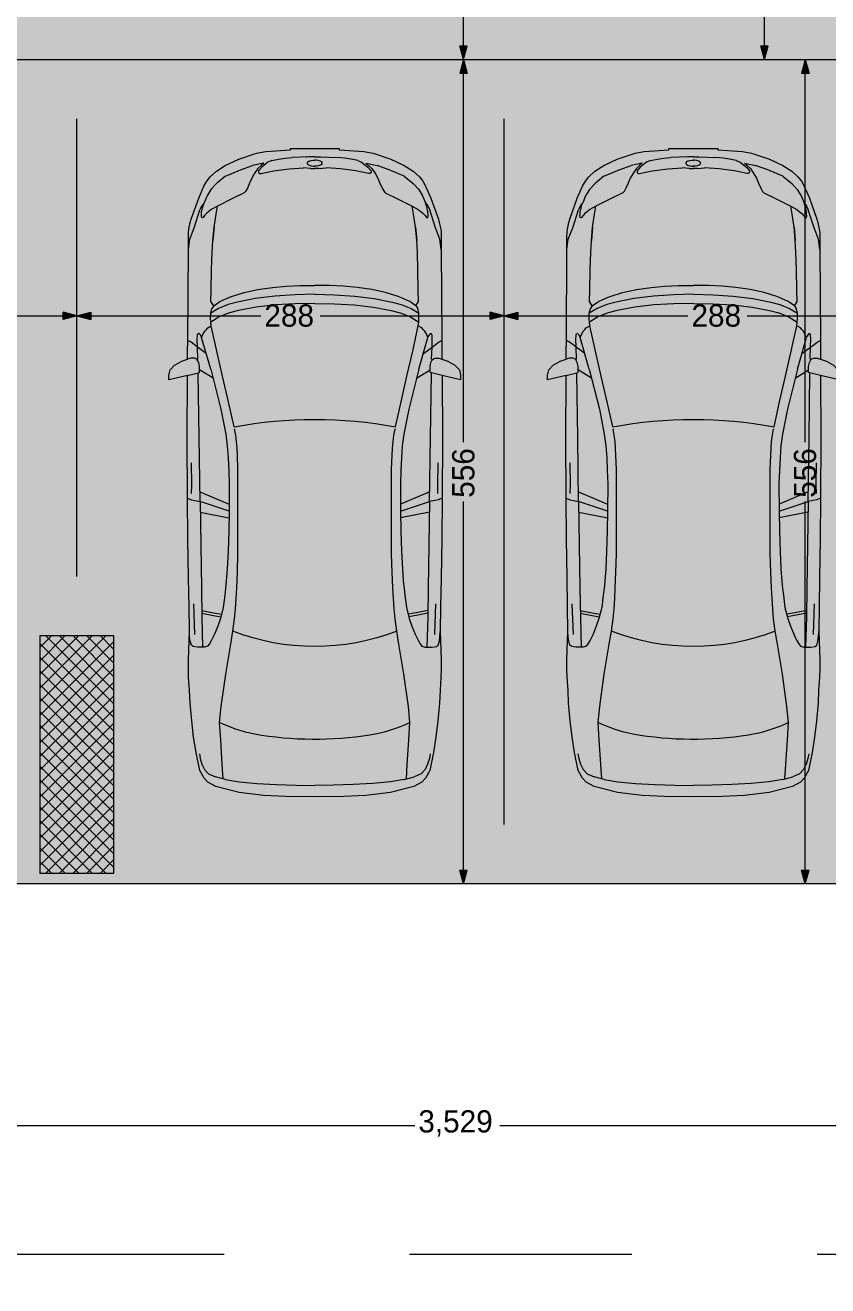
# Model space of a CAD drawing. Header units: millimetres. Extents: x 635850 to 824661, y -5878409 to -5774454.
# Drawn here: x 765096 to 770508, y -5811986 to -5803481 of the extents above; entities that cross this region are included whole.
import ezdxf

# ---------------------------------------------------------------- set-up
doc = ezdxf.new("R2010")
doc.units = ezdxf.units.MM
doc.header["$MEASUREMENT"] = 0
doc.linetypes.add('A - Long Dashed', pattern=[2750, 1500, -1250])
for name, color, linetype, lineweight, true_color in [('2D Drafting - General_Pen_No__241', 7, 'Continuous', 13, 0xe8e8e8), ('A - Ndertesa 1 - Veturat_Pen_No__102', 7, 'Continuous', 13, 0xcccccc), ('A - Ndertesa 6 - Vijat e Bodrumit_Pen_No__82', 7, 'Continuous', 20, 0xaaaaaa), ('A - Ndertesa 7 - Ndertesa 4 - Dimensionimi Bazik_Pen_No__102', 7, 'Continuous', 13, 0xcccccc), ('A - Ndertesa 7 - Ndertesa 4 - Dimensionimi Bazik_Pen_No__82', 7, 'Continuous', 20, 0xaaaaaa), ('A - Ndertesa 7 - Veturat_Pen_No__102', 7, 'Continuous', 13, 0xcccccc), ('A - Situacioni_Pen_No__82', 7, 'Continuous', 20, 0xaaaaaa), ('Drawing & Figure_Pen_No__249', 7, 'Continuous', 13, 0xe8e8e8), ('Drawing & Figure_Pen_No__82', 7, 'Continuous', 20, 0xaaaaaa)]:
    doc.layers.add(name, color=color, linetype=linetype, lineweight=lineweight, true_color=true_color)
doc.layers.add('A - Ndertesa 7 - Ndertesa 4 - Dimensionimi Bazik', color=7, linetype='Continuous')
doc.layers.add('A - Ndertesa 7 - Shtyllat', color=7, linetype='Continuous')
doc.layers.add('A - Ndertesa 7 - Shtyllat_Pen_No__1', color=7, linetype='Continuous', lineweight=13)
doc.layers.add('A - Ndertesa 7 - Shtyllat_Pen_No__101', color=252, linetype='Continuous', lineweight=13)
doc.styles.add('GENERATED_STYLE_1', font='GOTHIC.TTF')
doc.dimstyles.new('GENERATED_STYLE__1', dxfattribs={"dimtxt": 150, "dimasz": 91.78744, "dimexe": 0.18, "dimexo": 0.0625, "dimgap": 0, "dimtad": 0, "dimdec": 0, "dimlfac": 0.1, "dimzin": 0, "dimdsep": 46, "dimtxsty": 'GENERATED_STYLE_1', "dimblk": 'ARROWHEAD_5', "dimblk1": 'ARROWHEAD_5', "dimblk2": 'ARROWHEAD_5', "dimcen": 0.09, "dimse1": 1, "dimse2": 1, "dimclrd": 256, "dimclre": 256, "dimclrt": 256, "dimadec": 0, "dimazin": 0, "dimtfac": 1, "dimtdec": 4, "dimtmove": 0, "dimatfit": 3, "dimfxl": 0, "dimtolj": 1, "dimtzin": 0, "dimarcsym": 0})
doc.dimstyles.new('GENERATED_STYLE__2', dxfattribs={"dimtxt": 150, "dimasz": 91.78744, "dimexe": 0.18, "dimexo": 0.0625, "dimgap": 0, "dimtad": 0, "dimtih": 1, "dimtoh": 1, "dimdec": 0, "dimlfac": 0.1, "dimzin": 0, "dimdsep": 46, "dimtxsty": 'GENERATED_STYLE_1', "dimblk": 'ARROWHEAD_5', "dimblk1": 'ARROWHEAD_5', "dimblk2": 'ARROWHEAD_5', "dimcen": 0.09, "dimse1": 1, "dimse2": 1, "dimclrd": 256, "dimclre": 256, "dimclrt": 256, "dimadec": 0, "dimazin": 0, "dimtfac": 1, "dimtdec": 4, "dimtmove": 0, "dimatfit": 3, "dimfxl": 0, "dimtolj": 1, "dimtzin": 0, "dimarcsym": 0})

# ---------------------------------------------------------------- blocks, each defined once
blk = doc.blocks.new('Column_285', base_point=(765445, -5808401.4))
at = {"layer": 'A - Ndertesa 7 - Shtyllat_Pen_No__101', "linetype": 'Continuous', "lineweight": 13}
h = blk.add_hatch(dxfattribs=at)
h.set_pattern_fill('Concrete_Block', color=252, style=0, pattern_type=2)
h.set_pattern_definition([(45, (664183.82, -5827429.525), (-45.96194, 45.96194), []), (135, (664183.82, -5827429.525), (45.96194, 45.96194), [])])
h.paths.add_polyline_path([(765695, -5807601.4), (765195, -5807601.4), (765195, -5809201.4), (765695, -5809201.4)])
at = {"layer": 'A - Ndertesa 7 - Shtyllat_Pen_No__1', "color": 7, "linetype": 'Continuous', "lineweight": 13, "flags": 128}
blk.add_lwpolyline([(765695, -5807601.4), (765195, -5807601.4), (765195, -5809201.4), (765695, -5809201.4)], close=True, dxfattribs=at)
blk = doc.blocks.new('Car 05 25')
at = {"layer": 'A - Ndertesa 1 - Veturat_Pen_No__102', "color": 254, "linetype": 'Continuous', "lineweight": 13, "true_color": 0xcccccc}
for p, q in [((1129.9, 858.5), (1120.7, 838.2)), ((1957.8, 858.1), (1977.2, 777.4)), ((2075.3, 835.7), (2067.9, 857.7)), ((2182.3, 834.1), (2193.2, 856.5)), ((2808, 852.6), (2876.9, 843.3)), ((-626.6, 772.5), (-664.9, 761)), ((-594.9, 778.5), (-626.6, 772.5)), ((124.6, 791.4), (129, 820.5)), ((125.7, 743.9), (124.6, 791.4)), ((129, 820.5), (138.9, 832.4)), ((138.9, 832.4), (165.2, 840.3)), ((165.2, 840.3), (194.7, 844.3)), ((194.7, 844.3), (230.8, 845.5)), ((210.9, 809.2), (418.1, 816.2)), ((813.6, 769.3), (522, 764.7)), ((1108.6, 774), (813.6, 769.3)), ((1036.3, 772.8), (996.5, 578.8)), ((1042, 578), (1107.6, 774)), ((1173.3, 774.9), (1090.3, 577.9)), ((1115.1, 808.9), (1108.6, 774)), ((1108.6, 774), (1537.6, 780)), ((1119.5, 833.3), (1115.1, 808.9)), ((1120.2, 836.3), (1119.5, 833.3)), ((1120.7, 838.2), (1120.2, 836.3)), ((1162.6, 830.5), (1220.1, 829.1)), ((1220.1, 829.1), (1369.7, 831.5)), ((1537.6, 780), (1975, 786.1)), ((1939.2, 686.2), (1995.9, 777.4)), ((1977.2, 777.4), (2019.6, 777.4)), ((2019.6, 777.4), (2044.5, 783.1)), ((2044.5, 783.1), (2063.4, 792.3)), ((2063.4, 792.3), (2070.4, 799.9)), ((2068.7, 787.7), (2065.4, 794.5)), ((2068.7, 787.7), (2148, 790.5)), ((2070.4, 799.9), (2075.2, 809.4)), ((2075.2, 809.4), (2075.3, 835.7)), ((2106.5, 732.2), (2148, 790.5)), ((2148, 790.5), (2166.8, 813.8)), ((2148, 790.5), (2205.6, 792.2)), ((2166.8, 813.8), (2182.3, 834.1)), ((2205.6, 792.2), (2227.2, 791)), ((2226.6, 769.9), (2213.5, 763)), ((2234.4, 774), (2226.6, 769.9)), ((2227.2, 791), (2232.6, 790)), ((2232.6, 790), (2237.9, 787.3)), ((2238.5, 776.9), (2234.4, 774)), ((2240.8, 784), (2237.9, 787.3)), ((2238.5, 776.9), (2240.9, 780.5)), ((2240.9, 780.5), (2240.8, 784)), ((2876.9, 843.3), (2954.2, 813.7)), ((2904.1, 832.9), (2905.1, 832.8)), ((2954.2, 813.7), (3075.8, 774.7)), ((3100.5, 763.1), (3075.8, 774.7)), ((-729.4, 716.4), (-750.6, 669.8)), ((-701.1, 743.3), (-729.4, 716.4)), ((-664.9, 761), (-701.1, 743.3)), ((327.4, 761.9), (125.4, 756.5)), ((132.4, 722.8), (125.7, 743.9)), ((146.7, 710.6), (132.4, 722.8)), ((171.3, 696.6), (146.7, 710.6)), ((212.6, 676.5), (171.3, 696.6)), ((522, 764.7), (327.4, 761.9)), ((339.1, 683.1), (329.6, 633.9)), ((355.3, 762.3), (339.1, 683.1)), ((357.2, 683.4), (346.8, 629.5)), ((373.4, 762.6), (357.2, 683.4)), ((2000.4, 701.6), (1730.4, 633.8)), ((2000.4, 701.6), (2213.5, 763)), ((2122, 660), (2293.8, 697.7)), ((2213.5, 763), (2238.3, 752.2)), ((2238.3, 752.2), (2258.5, 739.7)), ((2258.5, 739.7), (2269, 731.1)), ((2269, 731.1), (2278.8, 722)), ((2278.8, 722), (2293.8, 697.7)), ((2293.8, 697.7), (2317.2, 700.7)), ((2293.8, 697.6), (2293.8, 697.7)), ((2317.2, 700.7), (2345.7, 702.7)), ((2355.1, 639.9), (2317.2, 700.7)), ((2345.7, 702.7), (2378.9, 702)), ((2410.1, 649.1), (2378.9, 702)), ((2378.9, 702), (2410.6, 694.2)), ((2410.6, 694.2), (2410.6, 694.2)), ((2428.7, 681.7), (2410.6, 694.2)), ((2428.7, 681.7), (2457.3, 700)), ((2428.8, 681.7), (2428.7, 681.7)), ((2428.8, 681.7), (2456.7, 639.8)), ((2457.3, 700), (2535.5, 698)), ((2535.4, 698), (2673.2, 695.5)), ((2535.5, 698), (2535.5, 698)), ((2673.2, 695.5), (2787.2, 691.5)), ((2787.2, 691.5), (2868.4, 687.2)), ((2868.4, 687.2), (2959.7, 679)), ((2959.7, 679), (2868.4, 687.2)), ((3022.5, 758.3), (3023.7, 762.5)), ((3024.5, 753.7), (3022.5, 758.3)), ((3023.7, 762.5), (3034.6, 765.1)), ((3037.9, 743.5), (3024.5, 753.7)), ((3034.6, 765.1), (3046.9, 763.8)), ((3050.6, 730.7), (3037.9, 743.5)), ((3046.9, 763.8), (3060.9, 762.9)), ((3064.5, 714.6), (3050.6, 730.7)), ((3060.9, 762.9), (3089.9, 757.4)), ((3077, 697.8), (3064.5, 714.6)), ((3100, 656.6), (3077, 697.8)), ((3089.9, 757.4), (3108.4, 751.4)), ((3114.1, 753.3), (3100.5, 763.1)), ((3108.4, 751.4), (3122.9, 746.4)), ((3122.9, 746.4), (3114.1, 753.3)), ((3170.1, 726.6), (3122.9, 746.4)), ((3211.7, 701), (3170.1, 726.6)), ((3254.3, 663.2), (3211.7, 701)), ((-768.3, 602.3), (-782.8, 510)), ((-768.3, 602.3), (-750.6, 669.8)), ((-764.3, 617.3), (-665.7, 624)), ((-665.7, 624), (-500.9, 634.2)), ((-500.9, 634.2), (-383, 642)), ((-383, 642), (-274.2, 631.3)), ((-274.2, 631.3), (-56.4, 600.5)), ((-56.4, 600.5), (145.9, 566.6)), ((266.3, 654.6), (212.6, 676.5)), ((319.5, 636.4), (266.3, 654.6)), ((392.7, 617.8), (319.5, 636.4)), ((474.8, 607.1), (392.7, 617.8)), ((521.3, 601.6), (474.8, 607.1)), ((570, 596.8), (521.3, 601.6)), ((652.6, 591), (570, 596.8)), ((1562, 600.6), (1483.9, 590.1)), ((1730.4, 633.8), (1562, 600.6)), ((1779.6, 581.8), (1952.8, 621.3)), ((1952.8, 621.3), (2122, 660)), ((2379.8, 575.4), (2355.1, 639.9)), ((2436, 583.2), (2410.1, 649.1)), ((2456.7, 639.8), (2487.2, 574.3)), ((2959.7, 679), (3047.2, 666.2)), ((3047.2, 666.2), (3100, 656.6)), ((3152.9, 553.9), (3100, 656.6)), ((3301.9, 602.8), (3254.3, 663.2)), ((3301.9, 602.8), (3346, 501.4)), ((145.9, 566.6), (233.3, 552.3)), ((233.3, 552.3), (315.3, 541.4)), ((315.3, 541.4), (384.3, 535.1)), ((384.3, 535.1), (454.2, 530.4)), ((454.2, 530.4), (526.2, 526.3)), ((526.2, 526.3), (627.7, 521.8)), ((627.7, 521.8), (756.8, 518.1)), ((772.8, 585), (652.6, 591)), ((756.8, 518.1), (1322.6, 518.1)), ((907.3, 580.3), (772.8, 585)), ((1042, 578), (907.3, 580.3)), ((1227.8, 577.5), (1042, 578)), ((1316.1, 580.5), (1227.8, 577.5)), ((1403, 584.4), (1316.1, 580.5)), ((1322.6, 518.1), (1420.5, 521.7)), ((1483.9, 590.1), (1403, 584.4)), ((1420.5, 521.7), (1466.6, 524)), ((1466.6, 524), (1510.9, 527.6)), ((1510.9, 527.6), (1554.3, 533.1)), ((1554.3, 533.1), (1596.8, 541)), ((1597.3, 541.2), (1596.7, 540.9)), ((1610.7, 544.1), (1779.6, 581.8)), ((2397.3, 514.3), (2379.8, 575.4)), ((2419.3, 395.7), (2397.3, 514.3)), ((2453.6, 521.6), (2436, 583.2)), ((2477.6, 401.1), (2453.6, 521.6)), ((2487.2, 574.3), (2491.8, 562)), ((2491.8, 562), (2517.9, 477)), ((3189.6, 475.6), (3152.9, 553.9)), ((-782.8, 510), (-794.5, 390.6)), ((2517.9, 477), (2537.5, 384.1)), ((3199.4, 466.8), (3189.6, 475.6)), ((3220.7, 454.4), (3199.4, 466.8)), ((3256.1, 439.2), (3220.7, 454.4)), ((3288.4, 425.1), (3256.1, 439.2)), ((3346, 501.4), (3374.3, 419.6)), ((-794.5, 390.6), (-802.4, 258.7)), ((2433.7, 266.1), (2419.3, 395.7)), ((2493.9, 269.1), (2477.6, 401.1)), ((2537.5, 384.1), (2551.5, 285.6)), ((3319.4, 408.4), (3288.4, 425.1)), ((3353.5, 384.3), (3319.4, 408.4)), ((3321.2, 370.5), (3321, 362.1)), ((3321, 362.1), (3338.3, 276.9)), ((3324.7, 377.3), (3321.2, 370.5)), ((3328.3, 379.6), (3324.7, 377.3)), ((3338.5, 379.5), (3328.3, 379.6)), ((3363.6, 357.8), (3338.5, 379.5)), ((3377.2, 360), (3353.5, 384.3)), ((3396.7, 315.8), (3363.6, 357.8)), ((3391.1, 344.2), (3374.3, 419.6)), ((3391.1, 344.2), (3377.2, 360)), ((-802.4, 258.7), (-806.8, 124.9)), ((2441.6, 132), (2433.7, 266.1)), ((2503.1, 133.2), (2493.9, 269.1)), ((2551.5, 285.6), (2559.7, 193.7)), ((3338.3, 276.9), (3351.9, 172.7)), ((3408.1, 289.4), (3396.7, 315.8)), ((3408.1, 289.4), (3413.8, 267.3)), ((3413.8, 267.3), (3418.5, 242.9)), ((2559.7, 193.7), (2564.4, 101.2)), ((3351.9, 172.7), (3358.3, 75.9)), ((3418.5, 242.9), (3424, 200.7)), ((3424, 200.7), (3427.7, 152)), ((-806.8, 124.9), (-808, 0)), ((2444, 0), (2441.6, 132)), ((2506, 0), (2503.1, 133.2)), ((2564.4, 101.2), (2566, 0)), ((3432.4, 40), (3427.7, 152)), ((-806.8, -124.9), (-808, 0)), ((2444, 0), (2441.6, -132)), ((2564.4, -101.2), (2566, 0)), ((3354, 27.9), (3358.3, 75.9)), ((3354, 27.9), (3354, -0.8)), ((3354, -27.9), (3354, 0.8)), ((3370.9, 11.7), (3370.3, -0.8)), ((3370.9, -11.7), (3370.3, 0.8)), ((3372.5, 23.7), (3370.9, 11.7)), ((3376.3, 39), (3372.5, 23.7)), ((3382, 46.6), (3376.3, 39)), ((3386.2, 48.4), (3382, 46.6)), ((3386.2, 48.4), (3394.3, 48.4)), ((3398.5, 46.6), (3394.3, 48.4)), ((3404.2, 39), (3398.5, 46.6)), ((3404.2, 39), (3408, 23.7)), ((3408, 23.7), (3409.8, 8.1)), ((3409.8, 8.1), (3409.8, 0)), ((3431.8, 57.4), (3431.8, 56.8)), ((3432, 0), (3432.4, 40)), ((3432, 0), (3432.4, -40)), ((2506, 0), (2503.1, -133.2)), ((3351.9, -172.7), (3358.3, -75.9)), ((3354, -27.9), (3358.3, -75.9)), ((3372.5, -23.7), (3370.9, -11.7)), ((3376.3, -39), (3372.5, -23.7)), ((3382, -46.6), (3376.3, -39)), ((3386.2, -48.4), (3382, -46.6)), ((3386.2, -48.4), (3394.3, -48.4)), ((3398.5, -46.6), (3394.3, -48.4)), ((3404.2, -39), (3398.5, -46.6)), ((3404.2, -39), (3408, -23.7)), ((3408, -23.7), (3409.8, -8.1)), ((3409.8, -8.1), (3409.8, 0)), ((3432.4, -40), (3427.7, -152)), ((3431.8, -57.4), (3431.8, -56.8)), ((-802.4, -258.7), (-806.8, -124.9)), ((2441.6, -132), (2433.7, -266.1)), ((2503.1, -133.2), (2493.9, -269.1)), ((2559.7, -193.7), (2564.4, -101.2)), ((3424, -200.7), (3427.7, -152)), ((2551.5, -285.6), (2559.7, -193.7)), ((3338.3, -276.9), (3351.9, -172.7)), ((3413.8, -267.3), (3418.5, -242.9)), ((3418.5, -242.9), (3424, -200.7)), ((-794.5, -390.6), (-802.4, -258.7)), ((2433.7, -266.1), (2419.3, -395.7)), ((2493.9, -269.1), (2477.6, -401.1)), ((2537.5, -384.1), (2551.5, -285.6)), ((3321, -362.1), (3338.3, -276.9)), ((3396.7, -315.8), (3363.6, -357.8)), ((3408.1, -289.4), (3396.7, -315.8)), ((3408.1, -289.4), (3413.8, -267.3)), ((-782.8, -510), (-794.5, -390.6)), ((2419.3, -395.7), (2397.3, -514.3)), ((2477.6, -401.1), (2453.6, -521.6)), ((2517.9, -477), (2537.5, -384.1)), ((3288.4, -425.1), (3256.1, -439.2)), ((3319.4, -408.4), (3288.4, -425.1)), ((3353.5, -384.3), (3319.4, -408.4)), ((3321.2, -370.5), (3321, -362.1)), ((3324.7, -377.3), (3321.2, -370.5)), ((3328.3, -379.6), (3324.7, -377.3)), ((3338.5, -379.5), (3328.3, -379.6)), ((3363.6, -357.8), (3338.5, -379.5)), ((3346, -501.4), (3374.3, -419.6)), ((3377.2, -360), (3353.5, -384.3)), ((3391.1, -344.2), (3374.3, -419.6)), ((3391.1, -344.2), (3377.2, -360)), ((-768.3, -602.3), (-782.8, -510)), ((2491.8, -562), (2517.9, -477)), ((3189.6, -475.6), (3152.9, -553.9)), ((3199.4, -466.8), (3189.6, -475.6)), ((3220.7, -454.4), (3199.4, -466.8)), ((3256.1, -439.2), (3220.7, -454.4)), ((3301.9, -602.8), (3346, -501.4)), ((-56.4, -600.5), (145.9, -566.6)), ((145.9, -566.6), (233.3, -552.3)), ((233.3, -552.3), (315.3, -541.4)), ((315.3, -541.4), (384.3, -535.1)), ((384.3, -535.1), (454.2, -530.4)), ((454.2, -530.4), (526.2, -526.3)), ((526.2, -526.3), (627.7, -521.8)), ((652.6, -591), (570, -596.8)), ((627.7, -521.8), (756.8, -518.1)), ((772.8, -585), (652.6, -591)), ((756.8, -518.1), (1322.6, -518.1)), ((907.3, -580.3), (772.8, -585)), ((1042, -578), (907.3, -580.3)), ((1036.3, -772.8), (996.5, -578.8)), ((1227.8, -577.5), (1042, -578)), ((1042, -578), (1107.6, -774)), ((1173.3, -774.9), (1090.3, -577.9)), ((1316.1, -580.5), (1227.8, -577.5)), ((1403, -584.4), (1316.1, -580.5)), ((1322.6, -518.1), (1420.5, -521.7)), ((1483.9, -590.1), (1403, -584.4)), ((1420.5, -521.7), (1466.6, -524)), ((1466.6, -524), (1510.9, -527.6)), ((1562, -600.6), (1483.9, -590.1)), ((1510.9, -527.6), (1554.3, -533.1)), ((1554.3, -533.1), (1596.8, -541)), ((1597.3, -541.2), (1596.7, -540.9)), ((1610.7, -544.1), (1779.6, -581.8)), ((1779.6, -581.8), (1952.8, -621.3)), ((2379.8, -575.4), (2355.1, -639.9)), ((2397.3, -514.3), (2379.8, -575.4)), ((2436, -583.2), (2410.1, -649.1)), ((2453.6, -521.6), (2436, -583.2)), ((2456.7, -639.8), (2487.2, -574.3)), ((2487.2, -574.3), (2491.8, -562)), ((3152.9, -553.9), (3100, -656.6)), ((-768.3, -602.3), (-750.6, -669.8)), ((-764.3, -617.3), (-665.7, -624)), ((-729.4, -716.4), (-750.6, -669.8)), ((-665.7, -624), (-500.9, -634.2)), ((-500.9, -634.2), (-383, -642)), ((-383, -642), (-274.2, -631.3)), ((-274.2, -631.3), (-56.4, -600.5)), ((212.6, -676.5), (171.3, -696.6)), ((266.3, -654.6), (212.6, -676.5)), ((319.5, -636.4), (266.3, -654.6)), ((392.7, -617.8), (319.5, -636.4)), ((339.1, -683.1), (329.6, -633.9)), ((357.2, -683.4), (346.8, -629.5)), ((474.8, -607.1), (392.7, -617.8)), ((521.3, -601.6), (474.8, -607.1)), ((570, -596.8), (521.3, -601.6)), ((1730.4, -633.8), (1562, -600.6)), ((2000.4, -701.6), (1730.4, -633.8)), ((1952.8, -621.3), (2122, -660)), ((2122, -660), (2293.8, -697.7)), ((2355.1, -639.9), (2317.2, -700.7)), ((2410.1, -649.1), (2378.9, -702)), ((2428.8, -681.7), (2456.7, -639.8)), ((2868.4, -687.2), (2959.7, -679)), ((2959.7, -679), (2868.4, -687.2)), ((2959.7, -679), (3047.2, -666.2)), ((3047.2, -666.2), (3100, -656.6)), ((3100, -656.6), (3077, -697.8)), ((3254.3, -663.2), (3211.7, -701)), ((3301.9, -602.8), (3254.3, -663.2)), ((-701.1, -743.3), (-729.4, -716.4)), ((-664.9, -761), (-701.1, -743.3)), ((-626.6, -772.5), (-664.9, -761)), ((125.7, -743.9), (124.6, -791.4)), ((327.4, -761.9), (125.4, -756.5)), ((132.4, -722.8), (125.7, -743.9)), ((146.7, -710.6), (132.4, -722.8)), ((171.3, -696.6), (146.7, -710.6)), ((522, -764.7), (327.4, -761.9)), ((355.3, -762.3), (339.1, -683.1)), ((373.4, -762.6), (357.2, -683.4)), ((813.6, -769.3), (522, -764.7)), ((1939.2, -686.2), (1995.9, -777.4)), ((2000.4, -701.6), (2213.5, -763)), ((2106.5, -732.2), (2148, -790.5)), ((2213.5, -763), (2238.3, -752.2)), ((2226.6, -769.9), (2213.5, -763)), ((2238.3, -752.2), (2258.5, -739.7)), ((2258.5, -739.7), (2269, -731.1)), ((2269, -731.1), (2278.8, -722)), ((2278.8, -722), (2293.8, -697.7)), ((2293.8, -697.6), (2293.8, -697.7)), ((2293.8, -697.7), (2317.2, -700.7)), ((2317.2, -700.7), (2345.7, -702.7)), ((2345.7, -702.7), (2378.9, -702)), ((2378.9, -702), (2410.6, -694.2)), ((2428.7, -681.7), (2410.6, -694.2)), ((2410.6, -694.2), (2410.6, -694.2)), ((2428.8, -681.7), (2428.7, -681.7)), ((2428.7, -681.7), (2457.3, -700)), ((2457.3, -700), (2535.5, -698)), ((2535.4, -698), (2673.2, -695.5)), ((2535.5, -698), (2535.5, -698)), ((2673.2, -695.5), (2787.2, -691.5)), ((2787.2, -691.5), (2868.4, -687.2)), ((3024.5, -753.7), (3022.5, -758.3)), ((3022.5, -758.3), (3023.7, -762.5)), ((3023.7, -762.5), (3034.6, -765.1)), ((3037.9, -743.5), (3024.5, -753.7)), ((3034.6, -765.1), (3046.9, -763.8)), ((3050.6, -730.7), (3037.9, -743.5)), ((3046.9, -763.8), (3060.9, -762.9)), ((3064.5, -714.6), (3050.6, -730.7)), ((3060.9, -762.9), (3089.9, -757.4)), ((3077, -697.8), (3064.5, -714.6)), ((3100.5, -763.1), (3075.8, -774.7)), ((3089.9, -757.4), (3108.4, -751.4)), ((3114.1, -753.3), (3100.5, -763.1)), ((3108.4, -751.4), (3122.9, -746.4)), ((3122.9, -746.4), (3114.1, -753.3)), ((3170.1, -726.6), (3122.9, -746.4)), ((3211.7, -701), (3170.1, -726.6)), ((-594.9, -778.5), (-626.6, -772.5)), ((124.6, -791.4), (129, -820.5)), ((129, -820.5), (138.9, -832.4)), ((138.9, -832.4), (165.2, -840.3)), ((165.2, -840.3), (194.7, -844.3)), ((194.7, -844.3), (230.8, -845.5)), ((210.9, -809.2), (418.1, -816.2)), ((1108.6, -774), (813.6, -769.3)), ((1108.6, -774), (1537.6, -780)), ((1115.1, -808.9), (1108.6, -774)), ((1119.5, -833.3), (1115.1, -808.9)), ((1120.2, -836.3), (1119.5, -833.3)), ((1120.7, -838.2), (1120.2, -836.3)), ((1129.9, -858.5), (1120.7, -838.2)), ((1162.6, -830.5), (1220.1, -829.1)), ((1220.1, -829.1), (1369.7, -831.5)), ((1537.6, -780), (1975, -786.1)), ((1957.8, -858.1), (1977.2, -777.4)), ((1977.2, -777.4), (2019.6, -777.4)), ((2019.6, -777.4), (2044.5, -783.1)), ((2044.5, -783.1), (2063.4, -792.3)), ((2063.4, -792.3), (2070.4, -799.9)), ((2068.7, -787.7), (2065.4, -794.5)), ((2075.3, -835.7), (2067.9, -857.7)), ((2068.7, -787.7), (2148, -790.5)), ((2070.4, -799.9), (2075.2, -809.4)), ((2075.2, -809.4), (2075.3, -835.7)), ((2148, -790.5), (2166.8, -813.8)), ((2148, -790.5), (2205.6, -792.2)), ((2166.8, -813.8), (2182.3, -834.1)), ((2182.3, -834.1), (2193.2, -856.5)), ((2205.6, -792.2), (2227.2, -791)), ((2234.4, -774), (2226.6, -769.9)), ((2227.2, -791), (2232.6, -790)), ((2232.6, -790), (2237.9, -787.3)), ((2238.5, -776.9), (2234.4, -774)), ((2240.8, -784), (2237.9, -787.3)), ((2238.5, -776.9), (2240.9, -780.5)), ((2240.9, -780.5), (2240.8, -784)), ((2808, -852.6), (2876.9, -843.3)), ((2876.9, -843.3), (2954.2, -813.7)), ((2954.2, -813.7), (3075.8, -774.7))]:
    blk.add_line(p, q, dxfattribs=at)
at = {"layer": 'A - Ndertesa 1 - Veturat_Pen_No__102', "color": 254, "linetype": 'Continuous', "lineweight": 13, "true_color": 0xcccccc, "flags": 128}
blk.add_lwpolyline([(-483.1, -817.3), (-372.3, -830.2), (-251.8, -841), (-168.2, -844.6), (-78.4, -850.6), (-24, -852.3), (40.3, -852.3), (230.8, -845.5), (400, -847.6), (590.7, -851.7), (856.5, -856.2), (1129.9, -858.5), (1536.1, -860.4), (1957.8, -858.1), (1928.9, -983.2), (1961.1, -983.2), (1996.9, -974.9), (2026.9, -945), (2054.6, -897.6), (2067.9, -857.7), (2119.9, -857.4), (2193.2, -856.5), (2808, -852.6), (2855.7, -852.6), (2891.4, -852.5), (2922.5, -852), (2945.2, -849.4), (2989.6, -839.6), (3013.6, -833.1), (3154.3, -782.6), (3235.9, -747.6), (3269.1, -728.3), (3298.6, -705.6), (3337.3, -663.4), (3374.5, -603.6), (3418.4, -512.7), (3457.5, -393.1), (3468.3, -330.9), (3474.5, -263.7), (3478.3, -199.9), (3479.4, -164.9), (3489.5, -164.9), (3489.5, 164.9), (3479.4, 164.9), (3478.3, 199.9), (3474.5, 263.7), (3468.3, 330.9), (3457.5, 393.1), (3418.4, 512.7), (3374.5, 603.6), (3337.3, 663.4), (3298.6, 705.6), (3269.1, 728.3), (3235.9, 747.6), (3154.3, 782.6), (3013.6, 833.1), (2989.6, 839.6), (2945.2, 849.4), (2922.5, 852), (2891.4, 852.5), (2855.7, 852.6), (2808, 852.6), (2193.2, 856.5), (2119.9, 857.4), (2067.9, 857.7), (2054.6, 897.6), (2026.9, 945), (1996.9, 974.9), (1961.1, 983.2), (1928.9, 983.2), (1957.8, 858.1), (1536.1, 860.4), (1129.9, 858.5), (856.5, 856.2), (590.7, 851.7), (400, 847.6), (230.8, 845.5), (40.3, 852.3), (-24, 852.3), (-78.4, 850.6), (-168.2, 844.6), (-251.8, 841), (-372.3, 830.2), (-483.1, 817.3), (-585.2, 801), (-706.3, 775.8), (-757.7, 747), (-784.8, 721.8), (-815, 667.8), (-855.1, 511), (-874.7, 345), (-882.9, 194.7), (-885.4, 0), (-882.9, -194.7), (-874.7, -345), (-855.1, -511), (-815, -667.8), (-784.8, -721.8), (-757.7, -747), (-706.3, -775.8), (-585.2, -801)], close=True, dxfattribs=at)
at = {"layer": 'A - Ndertesa 1 - Veturat_Pen_No__102', "color": 254, "linetype": 'Continuous', "lineweight": 13, "true_color": 0xcccccc}
for centre, radius, start, end in [((492.9, 217.7), 973.2, 154.15445, 170.91173), ((1649.8, 0), 1520.4, 158.69921, 201.30079), ((-1245.2, 0), 2907.3, 349.2142, 10.7858), ((1856.4, -1.7), 2354, 170.8804, 189.92229), ((492.9, -217.7), 973.2, 191.23053, 205.84555)]:
    blk.add_arc(centre, radius, start, end, dxfattribs=at)
blk = doc.blocks.new('*D1697', base_point=(664183.8, -5827429.5))
at = {"layer": 'A - Ndertesa 7 - Ndertesa 4 - Dimensionimi Bazik_Pen_No__102', "linetype": 'Continuous', "lineweight": 13, "true_color": 0xcccccc}
for points in [[(768052.4, -5803713), (768077.4, -5803619.7), (768027.4, -5803619.7)], [(768052.4, -5803713), (768027.4, -5803806.3), (768077.4, -5803806.3)], [(768052.4, -5809274.6), (768077.4, -5809181.3), (768027.4, -5809181.3)]]:
    blk.add_hatch(color=254, dxfattribs=at).paths.add_polyline_path(points)
at = {"layer": 'A - Ndertesa 7 - Ndertesa 4 - Dimensionimi Bazik_Pen_No__102', "color": 254, "linetype": 'Continuous', "lineweight": 13, "true_color": 0xcccccc}
for p, q in [((768052.4, -5803713), (768027.4, -5803806.3)), ((768052.4, -5803713), (768077.4, -5803806.3)), ((768077.4, -5803806.3), (768027.4, -5803806.3)), ((768052.4, -5806294), (768052.4, -5803806.3)), ((768052.4, -5809181.3), (768052.4, -5806693.6)), ((768027.4, -5809181.3), (768077.4, -5809181.3)), ((768052.4, -5809274.6), (768027.4, -5809181.3)), ((768052.4, -5809274.6), (768077.4, -5809181.3))]:
    blk.add_line(p, q, dxfattribs=at)
at = {"layer": 'A - Ndertesa 7 - Ndertesa 4 - Dimensionimi Bazik_Pen_No__82', "color": 253, "lineweight": 20, "true_color": 0xaaaaaa, "insert": (768127.4, -5806669.6), "char_height": 150, "attachment_point": 7, "rotation": 90, "style": 'GENERATED_STYLE_1'}
blk.add_mtext('\\A1;{\\pql;\\fCentury Gothic|b0|i0|c0|p34;556}', dxfattribs=at)
blk = doc.blocks.new('ARROWHEAD_5')
at = {"linetype": 'Continuous', "lineweight": 0}
blk.add_hatch(color=0, dxfattribs=at).paths.add_polyline_path([(-1, 0.2679), (0, 0), (-1, -0.2679)])
at = {"color": 0, "linetype": 'Continuous', "lineweight": 0}
blk.add_line((0, 0), (-1, 0), dxfattribs=at)
blk = doc.blocks.new('*D1698', base_point=(664183.8, -5827429.5))
at = {"layer": 'A - Ndertesa 7 - Ndertesa 4 - Dimensionimi Bazik_Pen_No__102', "linetype": 'Continuous', "lineweight": 13, "true_color": 0xcccccc}
for points in [[(768052.4, -5798151.4), (768027.4, -5798244.7), (768077.4, -5798244.7)], [(768052.4, -5803713), (768077.4, -5803619.7), (768027.4, -5803619.7)], [(768052.4, -5803713), (768027.4, -5803806.3), (768077.4, -5803806.3)]]:
    blk.add_hatch(color=254, dxfattribs=at).paths.add_polyline_path(points)
at = {"layer": 'A - Ndertesa 7 - Ndertesa 4 - Dimensionimi Bazik_Pen_No__102', "color": 254, "linetype": 'Continuous', "lineweight": 13, "true_color": 0xcccccc}
for p, q in [((768052.4, -5798151.4), (768027.4, -5798244.7)), ((768052.4, -5798151.4), (768077.4, -5798244.7)), ((768077.4, -5798244.7), (768027.4, -5798244.7)), ((768052.4, -5800732.4), (768052.4, -5798244.7)), ((768052.4, -5803619.7), (768052.4, -5801132)), ((768027.4, -5803619.7), (768077.4, -5803619.7)), ((768052.4, -5803713), (768027.4, -5803619.7)), ((768052.4, -5803713), (768077.4, -5803619.7))]:
    blk.add_line(p, q, dxfattribs=at)
at = {"layer": 'A - Ndertesa 7 - Ndertesa 4 - Dimensionimi Bazik_Pen_No__82', "color": 253, "lineweight": 20, "true_color": 0xaaaaaa, "insert": (768127.4, -5801108), "char_height": 150, "attachment_point": 7, "rotation": 90, "style": 'GENERATED_STYLE_1'}
blk.add_mtext('\\A1;{\\pql;\\fCentury Gothic|b0|i0|c0|p34;556}', dxfattribs=at)
blk = doc.blocks.new('*D1699', base_point=(664183.8, -5827429.5))
at = {"layer": 'A - Ndertesa 7 - Ndertesa 4 - Dimensionimi Bazik_Pen_No__102', "linetype": 'Continuous', "lineweight": 13, "true_color": 0xcccccc}
for points in [[(770356.8, -5803713), (770331.8, -5803806.3), (770381.8, -5803806.3)], [(770356.8, -5809274.6), (770381.8, -5809181.3), (770331.8, -5809181.3)]]:
    blk.add_hatch(color=254, dxfattribs=at).paths.add_polyline_path(points)
at = {"layer": 'A - Ndertesa 7 - Ndertesa 4 - Dimensionimi Bazik_Pen_No__102', "color": 254, "linetype": 'Continuous', "lineweight": 13, "true_color": 0xcccccc}
for p, q in [((770356.8, -5803713), (770331.8, -5803806.3)), ((770356.8, -5803713), (770381.8, -5803806.3)), ((770381.8, -5803806.3), (770331.8, -5803806.3)), ((770356.8, -5806294), (770356.8, -5803806.3)), ((770356.8, -5809181.3), (770356.8, -5806693.6)), ((770331.8, -5809181.3), (770381.8, -5809181.3)), ((770356.8, -5809274.6), (770331.8, -5809181.3)), ((770356.8, -5809274.6), (770381.8, -5809181.3))]:
    blk.add_line(p, q, dxfattribs=at)
at = {"layer": 'A - Ndertesa 7 - Ndertesa 4 - Dimensionimi Bazik_Pen_No__82', "color": 253, "lineweight": 20, "true_color": 0xaaaaaa, "insert": (770431.8, -5806669.6), "char_height": 150, "attachment_point": 7, "rotation": 90, "style": 'GENERATED_STYLE_1'}
blk.add_mtext('\\A1;{\\pql;\\fCentury Gothic|b0|i0|c0|p34;556}', dxfattribs=at)
blk = doc.blocks.new('*D1700', base_point=(664183.8, -5827429.5))
at = {"layer": 'A - Ndertesa 7 - Ndertesa 4 - Dimensionimi Bazik_Pen_No__102', "linetype": 'Continuous', "lineweight": 13, "true_color": 0xcccccc}
for points in [[(770081.6, -5798151.4), (770056.6, -5798244.7), (770106.6, -5798244.7)], [(770081.6, -5803713), (770106.6, -5803619.7), (770056.6, -5803619.7)]]:
    blk.add_hatch(color=254, dxfattribs=at).paths.add_polyline_path(points)
at = {"layer": 'A - Ndertesa 7 - Ndertesa 4 - Dimensionimi Bazik_Pen_No__102', "color": 254, "linetype": 'Continuous', "lineweight": 13, "true_color": 0xcccccc}
for p, q in [((770081.6, -5798151.4), (770056.6, -5798244.7)), ((770081.6, -5798151.4), (770106.6, -5798244.7)), ((770106.6, -5798244.7), (770056.6, -5798244.7)), ((770081.6, -5800732.4), (770081.6, -5798244.7)), ((770081.6, -5803619.7), (770081.6, -5801132)), ((770056.6, -5803619.7), (770106.6, -5803619.7)), ((770081.6, -5803713), (770056.6, -5803619.7)), ((770081.6, -5803713), (770106.6, -5803619.7))]:
    blk.add_line(p, q, dxfattribs=at)
at = {"layer": 'A - Ndertesa 7 - Ndertesa 4 - Dimensionimi Bazik_Pen_No__82', "color": 253, "lineweight": 20, "true_color": 0xaaaaaa, "insert": (770156.6, -5801108), "char_height": 150, "attachment_point": 7, "rotation": 90, "style": 'GENERATED_STYLE_1'}
blk.add_mtext('\\A1;{\\pql;\\fCentury Gothic|b0|i0|c0|p34;556}', dxfattribs=at)
blk = doc.blocks.new('*D1701', base_point=(664183.8, -5827429.5))
at = {"layer": 'A - Ndertesa 7 - Ndertesa 4 - Dimensionimi Bazik_Pen_No__102', "linetype": 'Continuous', "lineweight": 13, "true_color": 0xcccccc}
for points in [[(772024.8, -5803713), (771999.8, -5803806.3), (772049.8, -5803806.3)], [(772024.8, -5809274.6), (772049.8, -5809181.3), (771999.8, -5809181.3)]]:
    blk.add_hatch(color=254, dxfattribs=at).paths.add_polyline_path(points)
at = {"layer": 'A - Ndertesa 7 - Ndertesa 4 - Dimensionimi Bazik_Pen_No__102', "color": 254, "linetype": 'Continuous', "lineweight": 13, "true_color": 0xcccccc}
for p, q in [((772024.8, -5803713), (771999.8, -5803806.3)), ((772024.8, -5803713), (772049.8, -5803806.3)), ((772049.8, -5803806.3), (771999.8, -5803806.3)), ((772024.8, -5806294), (772024.8, -5803806.3)), ((772024.8, -5809181.3), (772024.8, -5806693.6)), ((771999.8, -5809181.3), (772049.8, -5809181.3)), ((772024.8, -5809274.6), (771999.8, -5809181.3)), ((772024.8, -5809274.6), (772049.8, -5809181.3))]:
    blk.add_line(p, q, dxfattribs=at)
at = {"layer": 'A - Ndertesa 7 - Ndertesa 4 - Dimensionimi Bazik_Pen_No__82', "color": 253, "lineweight": 20, "true_color": 0xaaaaaa, "insert": (772099.8, -5806669.6), "char_height": 150, "attachment_point": 7, "rotation": 90, "style": 'GENERATED_STYLE_1'}
blk.add_mtext('\\A1;{\\pql;\\fCentury Gothic|b0|i0|c0|p34;556}', dxfattribs=at)
blk = doc.blocks.new('*D1702', base_point=(664183.8, -5827429.5))
at = {"layer": 'A - Ndertesa 7 - Ndertesa 4 - Dimensionimi Bazik_Pen_No__102', "linetype": 'Continuous', "lineweight": 13, "true_color": 0xcccccc}
for points in [[(780674.7, -5803713), (780649.7, -5803806.3), (780699.7, -5803806.3)], [(780674.7, -5809274.6), (780699.7, -5809181.3), (780649.7, -5809181.3)]]:
    blk.add_hatch(color=254, dxfattribs=at).paths.add_polyline_path(points)
at = {"layer": 'A - Ndertesa 7 - Ndertesa 4 - Dimensionimi Bazik_Pen_No__102', "color": 254, "linetype": 'Continuous', "lineweight": 13, "true_color": 0xcccccc}
for p, q in [((780674.7, -5803713), (780649.7, -5803806.3)), ((780674.7, -5803713), (780699.7, -5803806.3)), ((780699.7, -5803806.3), (780649.7, -5803806.3)), ((780674.7, -5806294), (780674.7, -5803806.3)), ((780674.7, -5809181.3), (780674.7, -5806693.6)), ((780649.7, -5809181.3), (780699.7, -5809181.3)), ((780674.7, -5809274.6), (780649.7, -5809181.3)), ((780674.7, -5809274.6), (780699.7, -5809181.3))]:
    blk.add_line(p, q, dxfattribs=at)
at = {"layer": 'A - Ndertesa 7 - Ndertesa 4 - Dimensionimi Bazik_Pen_No__82', "color": 253, "lineweight": 20, "true_color": 0xaaaaaa, "insert": (780749.7, -5806669.6), "char_height": 150, "attachment_point": 7, "rotation": 90, "style": 'GENERATED_STYLE_1'}
blk.add_mtext('\\A1;{\\pql;\\fCentury Gothic|b0|i0|c0|p34;556}', dxfattribs=at)
blk = doc.blocks.new('*D1703', base_point=(664183.8, -5827429.5))
at = {"layer": 'A - Ndertesa 7 - Ndertesa 4 - Dimensionimi Bazik_Pen_No__102', "linetype": 'Continuous', "lineweight": 13, "true_color": 0xcccccc}
for points in [[(783529.4, -5803713), (783504.4, -5803806.3), (783554.4, -5803806.3)], [(783529.4, -5809274.6), (783554.4, -5809181.3), (783504.4, -5809181.3)]]:
    blk.add_hatch(color=254, dxfattribs=at).paths.add_polyline_path(points)
at = {"layer": 'A - Ndertesa 7 - Ndertesa 4 - Dimensionimi Bazik_Pen_No__102', "color": 254, "linetype": 'Continuous', "lineweight": 13, "true_color": 0xcccccc}
for p, q in [((783529.4, -5803713), (783504.4, -5803806.3)), ((783529.4, -5803713), (783554.4, -5803806.3)), ((783554.4, -5803806.3), (783504.4, -5803806.3)), ((783529.4, -5806294), (783529.4, -5803806.3)), ((783529.4, -5809181.3), (783529.4, -5806693.6)), ((783504.4, -5809181.3), (783554.4, -5809181.3)), ((783529.4, -5809274.6), (783504.4, -5809181.3)), ((783529.4, -5809274.6), (783554.4, -5809181.3))]:
    blk.add_line(p, q, dxfattribs=at)
at = {"layer": 'A - Ndertesa 7 - Ndertesa 4 - Dimensionimi Bazik_Pen_No__82', "color": 253, "lineweight": 20, "true_color": 0xaaaaaa, "insert": (783604.4, -5806669.6), "char_height": 150, "attachment_point": 7, "rotation": 90, "style": 'GENERATED_STYLE_1'}
blk.add_mtext('\\A1;{\\pql;\\fCentury Gothic|b0|i0|c0|p34;556}', dxfattribs=at)
blk = doc.blocks.new('*D1708', base_point=(664183.8, -5827429.5))
at = {"layer": 'A - Ndertesa 7 - Ndertesa 4 - Dimensionimi Bazik_Pen_No__102', "linetype": 'Continuous', "lineweight": 13, "true_color": 0xcccccc}
for points in [[(765445, -5798585.4), (765351.7, -5798560.4), (765351.7, -5798610.4)], [(765445, -5798585.4), (765538.3, -5798610.4), (765538.3, -5798560.4)], [(768145, -5798585.4), (768051.7, -5798560.4), (768051.7, -5798610.4)]]:
    blk.add_hatch(color=254, dxfattribs=at).paths.add_polyline_path(points)
at = {"layer": 'A - Ndertesa 7 - Ndertesa 4 - Dimensionimi Bazik_Pen_No__102', "color": 254, "linetype": 'Continuous', "lineweight": 13, "true_color": 0xcccccc}
for p, q in [((765445, -5798585.4), (765538.3, -5798560.4)), ((765445, -5798585.4), (765538.3, -5798610.4)), ((765538.3, -5798560.4), (765538.3, -5798610.4)), ((765538.3, -5798585.4), (766595.2, -5798585.4)), ((766994.8, -5798585.4), (768051.7, -5798585.4)), ((768051.7, -5798610.4), (768051.7, -5798560.4)), ((768145, -5798585.4), (768051.7, -5798560.4)), ((768145, -5798585.4), (768051.7, -5798610.4))]:
    blk.add_line(p, q, dxfattribs=at)
at = {"layer": 'A - Ndertesa 7 - Ndertesa 4 - Dimensionimi Bazik_Pen_No__82', "color": 253, "lineweight": 20, "true_color": 0xaaaaaa, "insert": (766619.2, -5798660.4), "char_height": 150, "attachment_point": 7, "style": 'GENERATED_STYLE_1'}
blk.add_mtext('\\A1;{\\pql;\\fCentury Gothic|b0|i0|c0|p34;270}', dxfattribs=at)
blk = doc.blocks.new('*D1713', base_point=(664183.8, -5827429.5))
at = {"layer": 'A - Ndertesa 7 - Ndertesa 4 - Dimensionimi Bazik_Pen_No__102', "linetype": 'Continuous', "lineweight": 13, "true_color": 0xcccccc}
for points in [[(762445, -5805442.1), (762538.3, -5805467.1), (762538.3, -5805417.1)], [(765445, -5805442.1), (765351.7, -5805417.1), (765351.7, -5805467.1)], [(765445, -5805442.1), (765538.3, -5805467.1), (765538.3, -5805417.1)]]:
    blk.add_hatch(color=254, dxfattribs=at).paths.add_polyline_path(points)
at = {"layer": 'A - Ndertesa 7 - Ndertesa 4 - Dimensionimi Bazik_Pen_No__102', "color": 254, "linetype": 'Continuous', "lineweight": 13, "true_color": 0xcccccc}
for p, q in [((762445, -5805442.1), (762538.3, -5805417.1)), ((762538.3, -5805417.1), (762538.3, -5805467.1)), ((765351.7, -5805467.1), (765351.7, -5805417.1)), ((765445, -5805442.1), (765351.7, -5805417.1)), ((762445, -5805442.1), (762538.3, -5805467.1)), ((762538.3, -5805442.1), (763745.2, -5805442.1)), ((764144.8, -5805442.1), (765351.7, -5805442.1)), ((765445, -5805442.1), (765351.7, -5805467.1))]:
    blk.add_line(p, q, dxfattribs=at)
at = {"layer": 'A - Ndertesa 7 - Ndertesa 4 - Dimensionimi Bazik_Pen_No__82', "color": 253, "lineweight": 20, "true_color": 0xaaaaaa, "insert": (763769.2, -5805517.1), "char_height": 150, "attachment_point": 7, "style": 'GENERATED_STYLE_1'}
blk.add_mtext('\\A1;{\\pql;\\fCentury Gothic|b0|i0|c0|p34;300}', dxfattribs=at)
blk = doc.blocks.new('*D1714', base_point=(664183.8, -5827429.5))
at = {"layer": 'A - Ndertesa 7 - Ndertesa 4 - Dimensionimi Bazik_Pen_No__102', "linetype": 'Continuous', "lineweight": 13, "true_color": 0xcccccc}
for points in [[(765445, -5805442.1), (765351.7, -5805417.1), (765351.7, -5805467.1)], [(765445, -5805442.1), (765538.3, -5805467.1), (765538.3, -5805417.1)], [(768325, -5805442.1), (768231.7, -5805417.1), (768231.7, -5805467.1)], [(768325, -5805442.1), (768418.3, -5805467.1), (768418.3, -5805417.1)]]:
    blk.add_hatch(color=254, dxfattribs=at).paths.add_polyline_path(points)
at = {"layer": 'A - Ndertesa 7 - Ndertesa 4 - Dimensionimi Bazik_Pen_No__102', "color": 254, "linetype": 'Continuous', "lineweight": 13, "true_color": 0xcccccc}
for p, q in [((765445, -5805442.1), (765538.3, -5805417.1)), ((765538.3, -5805417.1), (765538.3, -5805467.1)), ((768231.7, -5805467.1), (768231.7, -5805417.1)), ((768325, -5805442.1), (768231.7, -5805417.1)), ((765445, -5805442.1), (765538.3, -5805467.1)), ((765538.3, -5805442.1), (766685.2, -5805442.1)), ((767084.8, -5805442.1), (768231.7, -5805442.1)), ((768325, -5805442.1), (768231.7, -5805467.1))]:
    blk.add_line(p, q, dxfattribs=at)
at = {"layer": 'A - Ndertesa 7 - Ndertesa 4 - Dimensionimi Bazik_Pen_No__82', "color": 253, "lineweight": 20, "true_color": 0xaaaaaa, "insert": (766709.2, -5805517.1), "char_height": 150, "attachment_point": 7, "style": 'GENERATED_STYLE_1'}
blk.add_mtext('\\A1;{\\pql;\\fCentury Gothic|b0|i0|c0|p34;288}', dxfattribs=at)
blk = doc.blocks.new('*D1715', base_point=(664183.8, -5827429.5))
at = {"layer": 'A - Ndertesa 7 - Ndertesa 4 - Dimensionimi Bazik_Pen_No__102', "linetype": 'Continuous', "lineweight": 13, "true_color": 0xcccccc}
for points in [[(768325, -5805442.1), (768231.7, -5805417.1), (768231.7, -5805467.1)], [(768325, -5805442.1), (768418.3, -5805467.1), (768418.3, -5805417.1)], [(771205, -5805442.1), (771111.7, -5805417.1), (771111.7, -5805467.1)], [(771205, -5805442.1), (771298.3, -5805467.1), (771298.3, -5805417.1)]]:
    blk.add_hatch(color=254, dxfattribs=at).paths.add_polyline_path(points)
at = {"layer": 'A - Ndertesa 7 - Ndertesa 4 - Dimensionimi Bazik_Pen_No__102', "color": 254, "linetype": 'Continuous', "lineweight": 13, "true_color": 0xcccccc}
for p, q in [((768325, -5805442.1), (768418.3, -5805417.1)), ((768418.3, -5805417.1), (768418.3, -5805467.1)), ((771111.7, -5805467.1), (771111.7, -5805417.1)), ((771205, -5805442.1), (771111.7, -5805417.1)), ((768325, -5805442.1), (768418.3, -5805467.1)), ((768418.3, -5805442.1), (769565.2, -5805442.1)), ((769964.8, -5805442.1), (771111.7, -5805442.1)), ((771205, -5805442.1), (771111.7, -5805467.1))]:
    blk.add_line(p, q, dxfattribs=at)
at = {"layer": 'A - Ndertesa 7 - Ndertesa 4 - Dimensionimi Bazik_Pen_No__82', "color": 253, "lineweight": 20, "true_color": 0xaaaaaa, "insert": (769589.2, -5805517.1), "char_height": 150, "attachment_point": 7, "style": 'GENERATED_STYLE_1'}
blk.add_mtext('\\A1;{\\pql;\\fCentury Gothic|b0|i0|c0|p34;288}', dxfattribs=at)
blk = doc.blocks.new('*D1760', base_point=(664183.8, -5827429.5))
at = {"layer": 'A - Ndertesa 7 - Ndertesa 4 - Dimensionimi Bazik_Pen_No__102', "linetype": 'Continuous', "lineweight": 13, "true_color": 0xcccccc}
for points in [[(750364.4, -5810904.6), (750457.7, -5810929.6), (750457.7, -5810879.6)], [(785655, -5810904.6), (785561.7, -5810879.6), (785561.7, -5810929.6)]]:
    blk.add_hatch(color=254, dxfattribs=at).paths.add_polyline_path(points)
at = {"layer": 'A - Ndertesa 7 - Ndertesa 4 - Dimensionimi Bazik_Pen_No__102', "color": 254, "linetype": 'Continuous', "lineweight": 13, "true_color": 0xcccccc}
for p, q in [((750364.4, -5810904.6), (750457.7, -5810879.6)), ((750364.4, -5810904.6), (750457.7, -5810929.6)), ((750457.7, -5810879.6), (750457.7, -5810929.6)), ((750457.7, -5810904.6), (767723.1, -5810904.6)), ((768296.3, -5810904.6), (785561.7, -5810904.6)), ((785561.7, -5810929.6), (785561.7, -5810879.6)), ((785655, -5810904.6), (785561.7, -5810879.6)), ((785655, -5810904.6), (785561.7, -5810929.6))]:
    blk.add_line(p, q, dxfattribs=at)
at = {"layer": 'A - Ndertesa 7 - Ndertesa 4 - Dimensionimi Bazik_Pen_No__82', "color": 253, "lineweight": 20, "true_color": 0xaaaaaa, "insert": (767747.1, -5810979.6), "char_height": 150, "attachment_point": 7, "style": 'GENERATED_STYLE_1'}
blk.add_mtext('\\A1;{\\pql;\\fCentury Gothic|b0|i0|c0|p34;3,529}', dxfattribs=at)
blk = doc.blocks.new('*D1761', base_point=(664183.8, -5827429.5))
at = {"layer": 'A - Ndertesa 7 - Ndertesa 4 - Dimensionimi Bazik_Pen_No__102', "linetype": 'Continuous', "lineweight": 13, "true_color": 0xcccccc}
for points in [[(768145, -5800114.4), (768238.3, -5800139.4), (768238.3, -5800089.4)], [(770680.4, -5800114.4), (770587.1, -5800089.4), (770587.1, -5800139.4)]]:
    blk.add_hatch(color=254, dxfattribs=at).paths.add_polyline_path(points)
at = {"layer": 'A - Ndertesa 7 - Ndertesa 4 - Dimensionimi Bazik_Pen_No__102', "color": 254, "linetype": 'Continuous', "lineweight": 13, "true_color": 0xcccccc}
for p, q in [((768145, -5800114.4), (768238.3, -5800089.4)), ((768145, -5800114.4), (768238.3, -5800139.4)), ((768238.3, -5800089.4), (768238.3, -5800139.4)), ((768238.3, -5800114.4), (769212.9, -5800114.4)), ((769612.5, -5800114.4), (770587.1, -5800114.4)), ((770587.1, -5800139.4), (770587.1, -5800089.4)), ((770680.4, -5800114.4), (770587.1, -5800089.4)), ((770680.4, -5800114.4), (770587.1, -5800139.4))]:
    blk.add_line(p, q, dxfattribs=at)
at = {"layer": 'A - Ndertesa 7 - Ndertesa 4 - Dimensionimi Bazik_Pen_No__82', "color": 253, "lineweight": 20, "true_color": 0xaaaaaa, "insert": (769236.9, -5800189.4), "char_height": 150, "attachment_point": 7, "style": 'GENERATED_STYLE_1'}
blk.add_mtext('\\A1;{\\pql;\\fCentury Gothic|b0|i0|c0|p34;254}', dxfattribs=at)

msp = doc.modelspace()

# ---------------------------------------------------------------- hatches: boundary and pattern name
at = {"layer": '2D Drafting - General_Pen_No__241', "linetype": 'Continuous', "lineweight": 0, "true_color": 0xf9f9f9}
msp.add_hatch(color=7, dxfattribs=at).paths.add_polyline_path([(760844.8, -5798402.3), (760844.8, -5809201.4, 0.414213), (760918, -5809274.6), (767554.2, -5809274.6), (770619.5, -5809274.6), (784031.6, -5809274.6, 0.198912), (785655, -5808602.2), (785655, -5798251.5), (777961.5, -5798251.2), (777961.5, -5801102.4), (777835, -5801102.4), (777835, -5808152.4), (774835, -5808152.4), (774835, -5804152.4), (772835, -5804152.4), (772835, -5803002.4), (770935, -5803002.4), (770935, -5801102.4), (770801.4, -5801102.4), (770801.4, -5799052.3), (770801.4, -5798251.4), (760995.7, -5798251.4, 0.414214)])

# ---------------------------------------------------------------- linework, layer by layer
at = {"layer": 'A - Ndertesa 6 - Vijat e Bodrumit_Pen_No__82', "color": 253, "linetype": 'Continuous', "lineweight": 20, "true_color": 0xaaaaaa}
msp.add_line((760844.8, -5803713), (772585, -5803713), dxfattribs=at)
at = {"layer": 'A - Situacioni_Pen_No__82', "color": 253, "linetype": 'Continuous', "lineweight": 20, "true_color": 0xaaaaaa, "flags": 128}
for points in [[(765445, -5807201.4), (765445, -5804113)], [(768325, -5808874.6), (768325, -5804113)]]:
    msp.add_lwpolyline(points, dxfattribs=at)
at = {"layer": 'Drawing & Figure_Pen_No__249', "color": 254, "linetype": 'A - Long Dashed', "lineweight": 13, "true_color": 0xe8e8e8, "flags": 128}
msp.add_lwpolyline([(785655, -5811491.5, -0.086544), (784031.6, -5811774.6), (759768.8, -5811774.6)], format="xyb", dxfattribs=at)
at = {"layer": 'Drawing & Figure_Pen_No__82', "color": 253, "linetype": 'Continuous', "lineweight": 20, "true_color": 0xaaaaaa, "flags": 128}
msp.add_lwpolyline([(784032.9, -5809274.6), (760918, -5809274.6, -0.414213), (760844.8, -5809201.4), (760844.8, -5798402.3, -0.414214), (760995.7, -5798251.4), (761444.8, -5798251.4)], format="xyb", dxfattribs=at)

# ---------------------------------------------------------------- block references
at = {"layer": 'A - Ndertesa 7 - Shtyllat', "color": 7, "lineweight": 13}
msp.add_blockref('Column_285', (765445, -5808401.4), dxfattribs=at)
at = {"layer": 'A - Ndertesa 7 - Veturat_Pen_No__102', "color": 254, "linetype": 'Continuous', "lineweight": 13, "true_color": 0xcccccc, "xscale": -1, "zscale": 1000, "rotation": 270}
for p in [(767049.1, -5807802.5), (769601.9, -5807802.5)]:
    msp.add_blockref('Car 05 25', p, dxfattribs=at)

# ---------------------------------------------------------------- dimensions: what is measured, and where the dimension line sits
at = {"layer": 'A - Ndertesa 7 - Ndertesa 4 - Dimensionimi Bazik', "color": 254, "linetype": 'Continuous', "lineweight": 13, "true_color": 0xcccccc}
for base, p1, p2, picture, middle in [((768052.4, -5798151.4), (762445, -5803713), (762445, -5798151.4), '*D1698', (768052.4, -5800936.5)), ((770081.6, -5798151.4), (762445, -5803713), (762445, -5798151.4), '*D1700', (770081.6, -5800936.5)), ((768052.4, -5803713), (762445, -5809274.6), (762445, -5803713), '*D1697', (768052.4, -5806498.1)), ((770356.8, -5803713), (762445, -5809274.6), (762445, -5803713), '*D1699', (770356.8, -5806498.1)), ((772024.8, -5803713), (762445, -5809274.6), (762445, -5803713), '*D1701', (772024.8, -5806498.1)), ((780674.7, -5803713), (762445, -5809274.6), (762445, -5803713), '*D1702', (780674.7, -5806498.1)), ((783529.4, -5803713), (762445, -5809274.6), (762445, -5803713), '*D1703', (783529.4, -5806498.1))]:
    dim = msp.add_linear_dim(base=base, p1=p1, p2=p2, angle=90, dimstyle='GENERATED_STYLE__1', dxfattribs=at)
    dim.commit()
    dim.dimension.update_dxf_attribs({"geometry": picture, "text_midpoint": middle, "dimtype": 160, "text_rotation": 90})
for base, p1, p2, picture, middle in [((768145, -5798585.4), (765445, -5798151.4), (768145, -5803713), '*D1708', (766790.7, -5798585.4)), ((770680.4, -5800114.4), (768145, -5803713), (770680.4, -5799052.3), '*D1761', (769408.4, -5800114.4)), ((765445, -5805442.1), (762445, -5803713), (765445, -5803713), '*D1713', (763940.7, -5805442.1)), ((768325, -5805442.1), (765445, -5803713), (768325, -5803713), '*D1714', (766880.7, -5805442.1)), ((771205, -5805442.1), (768325, -5803713), (771205, -5803713), '*D1715', (769760.7, -5805442.1)), ((785655, -5810904.6), (750364.4, -5814274.6), (785655, -5814091.7), '*D1760', (767999.1, -5810904.6))]:
    dim = msp.add_linear_dim(base=base, p1=p1, p2=p2, dimstyle='GENERATED_STYLE__2', dxfattribs=at)
    dim.commit()
    dim.dimension.update_dxf_attribs({"geometry": picture, "text_midpoint": middle, "dimtype": 160})

doc.saveas('drawing.dxf')
